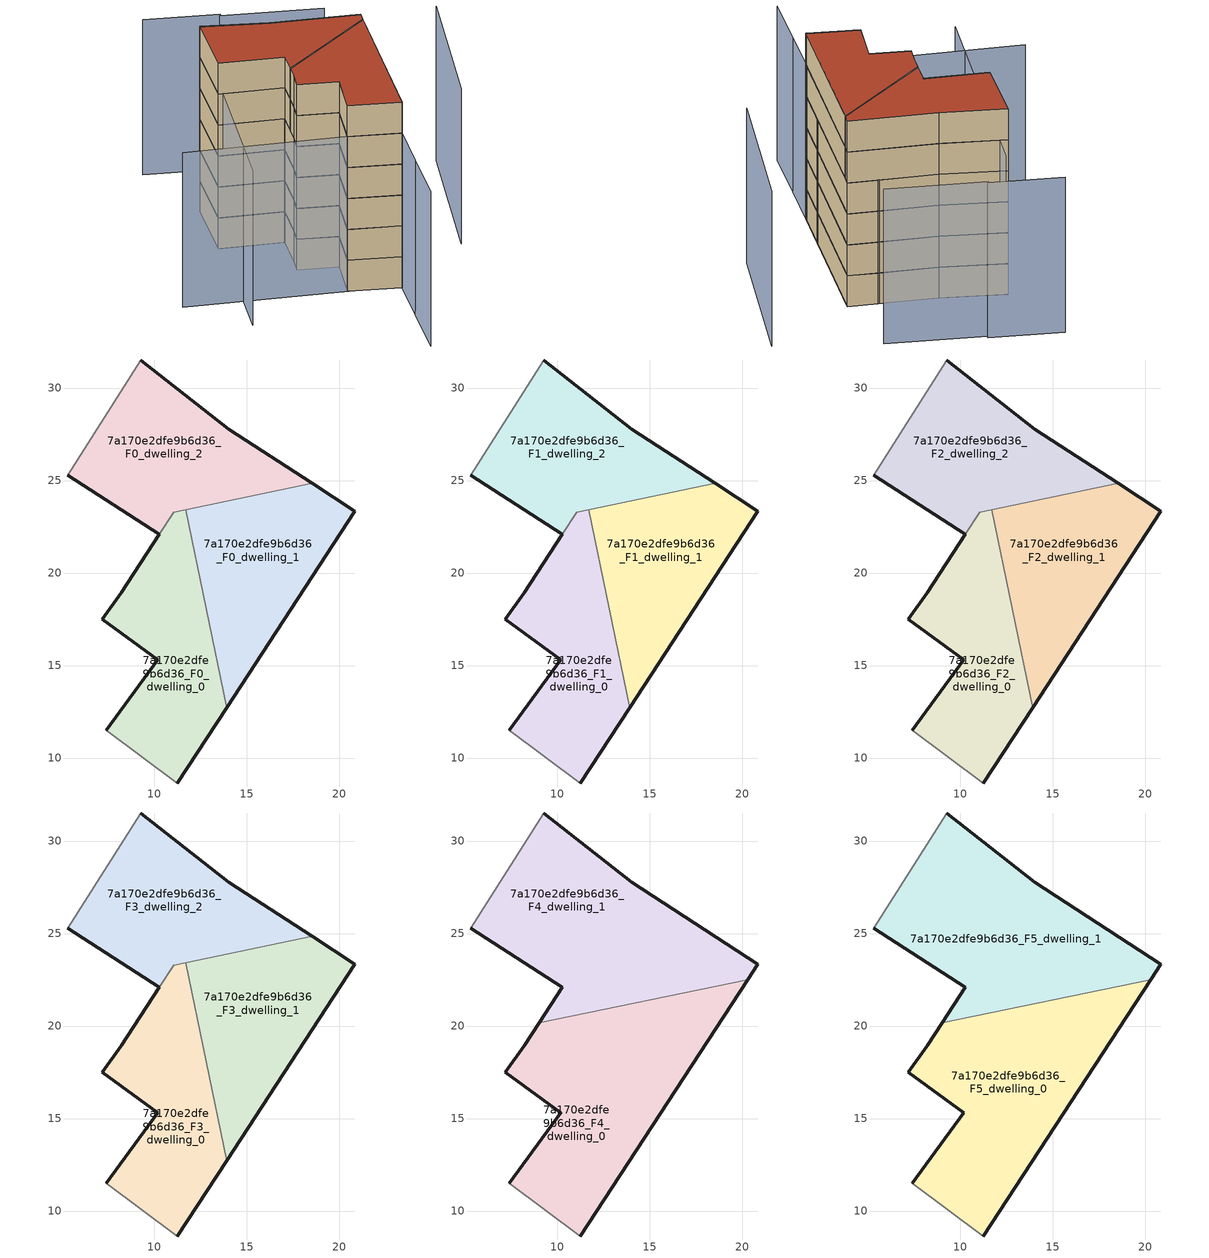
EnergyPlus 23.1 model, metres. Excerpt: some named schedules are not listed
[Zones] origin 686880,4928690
7a170e2dfe9b6d36_F0_dwelling_0
 floor ground (EU_floor_Construction): 11.25,8.65 13.9,12.72 11.69,23.43 11.05,23.3 8.2,18.93 7.19,17.51 10.19,15.32 7.4,11.5 z0
 wall outside (EU_wall_Construction): 13.9,12.72 11.25,8.65 / 7.4,11.5 10.19,15.32 7.19,17.51 8.2,18.93 10.26,22.09 z0:3
 wall to 7a170e2dfe9b6d36_F0_dwelling_1 (EU_wall_Construction): 11.69,23.43 13.9,12.72 z0:3
 wall adiabatic (EU_wall_Construction): 11.25,8.65 7.4,11.5 z0:3
 wall to 7a170e2dfe9b6d36_F0_dwelling_2 (EU_wall_Construction): 10.26,22.09 11.05,23.3 11.69,23.43 z0:3
7a170e2dfe9b6d36_F0_dwelling_1
 floor ground (EU_floor_Construction): 13.9,12.72 20.84,23.35 18.53,24.85 11.69,23.43 z0
 wall outside (EU_wall_Construction): 18.53,24.85 20.84,23.35 13.9,12.72 z0:3
 wall to 7a170e2dfe9b6d36_F0_dwelling_2 (EU_wall_Construction): 11.69,23.43 18.53,24.85 z0:3
7a170e2dfe9b6d36_F0_dwelling_2
 floor ground (EU_floor_Construction): 18.53,24.85 14.03,27.77 9.27,31.52 5.31,25.29 10.26,22.09 11.05,23.3 z0
 wall outside (EU_wall_Construction): 9.27,31.52 14.03,27.77 18.53,24.85 / 10.26,22.09 5.31,25.29 z0:3
 wall adiabatic (EU_wall_Construction): 5.31,25.29 9.27,31.52 z0:3
7a170e2dfe9b6d36_F1_dwelling_0
 floor to 7a170e2dfe9b6d36_F0_dwelling_0 (EU_floor_Construction): 11.25,8.65 13.9,12.72 11.69,23.43 11.05,23.3 8.2,18.93 7.19,17.51 10.19,15.32 7.4,11.5 z3
 wall outside (EU_wall_Construction): 13.9,12.72 11.25,8.65 / 7.4,11.5 10.19,15.32 7.19,17.51 8.2,18.93 10.26,22.09 z3:6
 wall to 7a170e2dfe9b6d36_F1_dwelling_1 (EU_wall_Construction): 11.69,23.43 13.9,12.72 z3:6
 wall adiabatic (EU_wall_Construction): 11.25,8.65 7.4,11.5 z3:6
 wall to 7a170e2dfe9b6d36_F1_dwelling_2 (EU_wall_Construction): 10.26,22.09 11.05,23.3 11.69,23.43 z3:6
7a170e2dfe9b6d36_F1_dwelling_1
 floor to 7a170e2dfe9b6d36_F0_dwelling_1 (EU_floor_Construction): 13.9,12.72 20.84,23.35 18.53,24.85 11.69,23.43 z3
 wall outside (EU_wall_Construction): 18.53,24.85 20.84,23.35 13.9,12.72 z3:6
 wall to 7a170e2dfe9b6d36_F1_dwelling_2 (EU_wall_Construction): 11.69,23.43 18.53,24.85 z3:6
7a170e2dfe9b6d36_F1_dwelling_2
 floor to 7a170e2dfe9b6d36_F0_dwelling_2 (EU_floor_Construction): 18.53,24.85 14.03,27.77 9.27,31.52 5.31,25.29 10.26,22.09 11.05,23.3 z3
 wall outside (EU_wall_Construction): 9.27,31.52 14.03,27.77 18.53,24.85 / 10.26,22.09 5.31,25.29 z3:6
 wall adiabatic (EU_wall_Construction): 5.31,25.29 9.27,31.52 z3:6
7a170e2dfe9b6d36_F2_dwelling_0
 floor to 7a170e2dfe9b6d36_F1_dwelling_0 (EU_floor_Construction): 11.25,8.65 13.9,12.72 11.69,23.43 11.05,23.3 8.2,18.93 7.19,17.51 10.19,15.32 7.4,11.5 z6
 wall outside (EU_wall_Construction): 13.9,12.72 11.25,8.65 / 7.4,11.5 10.19,15.32 7.19,17.51 8.2,18.93 10.26,22.09 z6:9
 wall to 7a170e2dfe9b6d36_F2_dwelling_1 (EU_wall_Construction): 11.69,23.43 13.9,12.72 z6:9
 wall adiabatic (EU_wall_Construction): 11.25,8.65 7.4,11.5 z6:9
 wall to 7a170e2dfe9b6d36_F2_dwelling_2 (EU_wall_Construction): 10.26,22.09 11.05,23.3 11.69,23.43 z6:9
7a170e2dfe9b6d36_F2_dwelling_1
 floor to 7a170e2dfe9b6d36_F1_dwelling_1 (EU_floor_Construction): 13.9,12.72 20.84,23.35 18.53,24.85 11.69,23.43 z6
 wall outside (EU_wall_Construction): 18.53,24.85 20.84,23.35 13.9,12.72 z6:9
 wall to 7a170e2dfe9b6d36_F2_dwelling_2 (EU_wall_Construction): 11.69,23.43 18.53,24.85 z6:9
7a170e2dfe9b6d36_F2_dwelling_2
 floor to 7a170e2dfe9b6d36_F1_dwelling_2 (EU_floor_Construction): 18.53,24.85 14.03,27.77 9.27,31.52 5.31,25.29 10.26,22.09 11.05,23.3 z6
 wall outside (EU_wall_Construction): 9.27,31.52 14.03,27.77 18.53,24.85 / 10.26,22.09 5.31,25.29 z6:9
 wall adiabatic (EU_wall_Construction): 5.31,25.29 9.27,31.52 z6:9
7a170e2dfe9b6d36_F3_dwelling_0
 floor to 7a170e2dfe9b6d36_F2_dwelling_0 (EU_floor_Construction): 11.25,8.65 13.9,12.72 11.69,23.43 11.05,23.3 8.2,18.93 7.19,17.51 10.19,15.32 7.4,11.5 z9
 wall outside (EU_wall_Construction): 13.9,12.72 11.25,8.65 / 7.4,11.5 10.19,15.32 7.19,17.51 8.2,18.93 10.26,22.09 z9:12
 wall to 7a170e2dfe9b6d36_F3_dwelling_1 (EU_wall_Construction): 11.69,23.43 13.9,12.72 z9:12
 wall adiabatic (EU_wall_Construction): 11.25,8.65 7.4,11.5 z9:12
 wall to 7a170e2dfe9b6d36_F3_dwelling_2 (EU_wall_Construction): 10.26,22.09 11.05,23.3 11.69,23.43 z9:12
7a170e2dfe9b6d36_F3_dwelling_1
 floor to 7a170e2dfe9b6d36_F2_dwelling_1 (EU_floor_Construction): 13.9,12.72 20.84,23.35 18.53,24.85 11.69,23.43 z9
 wall outside (EU_wall_Construction): 18.53,24.85 20.84,23.35 13.9,12.72 z9:12
 wall to 7a170e2dfe9b6d36_F3_dwelling_2 (EU_wall_Construction): 11.69,23.43 18.53,24.85 z9:12
7a170e2dfe9b6d36_F3_dwelling_2
 floor to 7a170e2dfe9b6d36_F2_dwelling_2 (EU_floor_Construction): 18.53,24.85 14.03,27.77 9.27,31.52 5.31,25.29 10.26,22.09 11.05,23.3 z9
 wall outside (EU_wall_Construction): 9.27,31.52 14.03,27.77 18.53,24.85 / 10.26,22.09 5.31,25.29 z9:12
 wall adiabatic (EU_wall_Construction): 5.31,25.29 9.27,31.52 z9:12
7a170e2dfe9b6d36_F4_dwelling_0
 floor to 7a170e2dfe9b6d36_F3_dwelling_0 (EU_floor_Construction): 11.25,8.65 13.9,12.72 12.23,20.84 9.01,20.17 8.2,18.93 7.19,17.51 10.19,15.32 7.4,11.5 z12
 floor to 7a170e2dfe9b6d36_F3_dwelling_1 (EU_floor_Construction): 13.9,12.72 20.29,22.5 12.23,20.84 z12
 wall outside (EU_wall_Construction): 20.29,22.5 11.25,8.65 / 7.4,11.5 10.19,15.32 7.19,17.51 8.2,18.93 9.01,20.17 z12:15
 wall to 7a170e2dfe9b6d36_F4_dwelling_1 (EU_wall_Construction): 9.01,20.17 20.29,22.5 z12:15
 wall adiabatic (EU_wall_Construction): 11.25,8.65 7.4,11.5 z12:15
7a170e2dfe9b6d36_F4_dwelling_1
 floor to 7a170e2dfe9b6d36_F3_dwelling_1 (EU_floor_Construction): 20.29,22.5 20.84,23.35 18.53,24.85 11.69,23.43 12.23,20.84 z12
 floor to 7a170e2dfe9b6d36_F3_dwelling_2 (EU_floor_Construction): 18.53,24.85 14.03,27.77 9.27,31.52 5.31,25.29 10.26,22.09 11.05,23.3 z12
 floor to 7a170e2dfe9b6d36_F3_dwelling_0 (EU_floor_Construction): 12.23,20.84 11.69,23.43 11.05,23.3 9.01,20.17 z12
 wall outside (EU_wall_Construction): 9.01,20.17 10.26,22.09 5.31,25.29 / 9.27,31.52 14.03,27.77 20.84,23.35 20.29,22.5 z12:15
 wall adiabatic (EU_wall_Construction): 5.31,25.29 9.27,31.52 z12:15
7a170e2dfe9b6d36_F5_dwelling_0
 floor to 7a170e2dfe9b6d36_F4_dwelling_0 (EU_floor_Construction): 11.25,8.65 20.29,22.5 9.01,20.17 8.2,18.93 7.19,17.51 10.19,15.32 7.4,11.5 z15
 wall outside (EU_wall_Construction): 20.29,22.5 11.25,8.65 / 7.4,11.5 10.19,15.32 7.19,17.51 8.2,18.93 9.01,20.17 z15:18
 wall to 7a170e2dfe9b6d36_F5_dwelling_1 (EU_wall_Construction): 9.01,20.17 20.29,22.5 z15:18
 wall adiabatic (EU_wall_Construction): 11.25,8.65 7.4,11.5 z15:18
 roof outside (EU_roof_Construction): 20.29,22.5 11.25,8.65 7.4,11.5 10.19,15.32 7.19,17.51 8.2,18.93 9.01,20.17 z18
7a170e2dfe9b6d36_F5_dwelling_1
 floor to 7a170e2dfe9b6d36_F4_dwelling_1 (EU_floor_Construction): 20.29,22.5 20.84,23.35 14.03,27.77 9.27,31.52 5.31,25.29 10.26,22.09 9.01,20.17 z15
 wall outside (EU_wall_Construction): 9.01,20.17 10.26,22.09 5.31,25.29 / 9.27,31.52 14.03,27.77 20.84,23.35 20.29,22.5 z15:18
 wall adiabatic (EU_wall_Construction): 5.31,25.29 9.27,31.52 z15:18
 roof outside (EU_roof_Construction): 14.03,27.77 20.84,23.35 20.29,22.5 9.01,20.17 10.26,22.09 5.31,25.29 9.27,31.52 z18
shading: -4.95,19.4 11.43,8.92 / 11.43,8.92 8.33,4.09 / 8.33,4.09 4.99,-1.14 / 11.63,33.58 -3.11,12.61 / 20.98,11.11 30.89,24.1 / 23.71,30.66 16.26,36.07 / 16.46,36.22 10.93,40.2 z0:15
[Building]
EU S2 Campaign: North Axis=0; Terrain=City; Solar Distribution=FullExterior
[Site:Location]
Bologna: Latitude=44.5; Longitude=11.25; Time Zone=1; Elevation=37
[SizingPeriod:WeatherFileDays]
AnnualSizingPeriod: Begin Month=1; Begin Day of Month=1; End Month=12; End Day of Month=31; Day of Week for Start Day=Monday; Use Weather File Daylight Saving Period=No; Use Weather File Rain and Snow Indicators=No
[MATERIAL]
EU_InternalMass_Material: Roughness=MediumRough; Thickness=0.1; Conductivity=1; Density=1800; Specific Heat=900; Thermal Absorptance=0.9; Solar Absorptance=0.7; Visible Absorptance=0.7
[MATERIAL:NOMASS] Roughness=MediumRough; Thermal Absorptance=0.9; Solar Absorptance=0.7; Visible Absorptance=0.7
Name | Thermal Resistance
EU_wall_NoMass | 0.905828
EU_roof_NoMass | 0.37593
EU_floor_NoMass | 0.67114
[CONSTRUCTION]
EU_wall_Construction: EU_wall_NoMass
EU_roof_Construction: EU_roof_NoMass
EU_floor_Construction: EU_floor_NoMass
EU_InternalMass_Construction: EU_InternalMass_Material
[ZONE] Type=1; Multiplier=1; Ceiling Height=autocalculate; Floor Area=autocalculate; Part of Total Floor Area=Yes
Name | Volume
7a170e2dfe9b6d36_F0_dwelling_0; 7a170e2dfe9b6d36_F1_dwelling_0; 7a170e2dfe9b6d36_F2_dwelling_0; 7a170e2dfe9b6d36_F3_dwelling_0 | 163.805
7a170e2dfe9b6d36_F4_dwelling_0; 7a170e2dfe9b6d36_F5_dwelling_0 | 250.479
7a170e2dfe9b6d36_F0_dwelling_1; 7a170e2dfe9b6d36_F1_dwelling_1; 7a170e2dfe9b6d36_F2_dwelling_1; 7a170e2dfe9b6d36_F3_dwelling_1 | 166.976
7a170e2dfe9b6d36_F4_dwelling_1; 7a170e2dfe9b6d36_F5_dwelling_1 | 250.444
7a170e2dfe9b6d36_F0_dwelling_2; 7a170e2dfe9b6d36_F1_dwelling_2; 7a170e2dfe9b6d36_F2_dwelling_2; 7a170e2dfe9b6d36_F3_dwelling_2 | 170.143
[INTERNALMASS] Construction=EU_InternalMass_Construction
Name | Zone or ZoneList | Surface Area
7a170e2dfe9b6d36_F0_dwelling_0_EU_InternalMass | 7a170e2dfe9b6d36_F0_dwelling_0 | 54.6028
7a170e2dfe9b6d36_F0_dwelling_1_EU_InternalMass | 7a170e2dfe9b6d36_F0_dwelling_1 | 55.6609
7a170e2dfe9b6d36_F0_dwelling_2_EU_InternalMass | 7a170e2dfe9b6d36_F0_dwelling_2 | 56.7143
7a170e2dfe9b6d36_F1_dwelling_0_EU_InternalMass | 7a170e2dfe9b6d36_F1_dwelling_0 | 54.6028
7a170e2dfe9b6d36_F1_dwelling_1_EU_InternalMass | 7a170e2dfe9b6d36_F1_dwelling_1 | 55.6609
7a170e2dfe9b6d36_F1_dwelling_2_EU_InternalMass | 7a170e2dfe9b6d36_F1_dwelling_2 | 56.7143
7a170e2dfe9b6d36_F2_dwelling_0_EU_InternalMass | 7a170e2dfe9b6d36_F2_dwelling_0 | 54.6028
7a170e2dfe9b6d36_F2_dwelling_1_EU_InternalMass | 7a170e2dfe9b6d36_F2_dwelling_1 | 55.6609
7a170e2dfe9b6d36_F2_dwelling_2_EU_InternalMass | 7a170e2dfe9b6d36_F2_dwelling_2 | 56.7143
7a170e2dfe9b6d36_F3_dwelling_0_EU_InternalMass | 7a170e2dfe9b6d36_F3_dwelling_0 | 54.6028
7a170e2dfe9b6d36_F3_dwelling_1_EU_InternalMass | 7a170e2dfe9b6d36_F3_dwelling_1 | 55.6609
7a170e2dfe9b6d36_F3_dwelling_2_EU_InternalMass | 7a170e2dfe9b6d36_F3_dwelling_2 | 56.7143
7a170e2dfe9b6d36_F4_dwelling_0_EU_InternalMass | 7a170e2dfe9b6d36_F4_dwelling_0 | 83.4928
7a170e2dfe9b6d36_F4_dwelling_1_EU_InternalMass | 7a170e2dfe9b6d36_F4_dwelling_1 | 83.4813
7a170e2dfe9b6d36_F5_dwelling_0_EU_InternalMass | 7a170e2dfe9b6d36_F5_dwelling_0 | 83.4928
7a170e2dfe9b6d36_F5_dwelling_1_EU_InternalMass | 7a170e2dfe9b6d36_F5_dwelling_1 | 83.4813
[OTHEREQUIPMENT] Fuel Type=Electricity; Design Level Calculation Method=Watts/Area; Power per Zone Floor Area=1; Fraction Latent=0; Fraction Radiant=0; Fraction Lost=0; Carbon Dioxide Generation Rate=0; EndUse Subcategory=EU_Step8_InternalGains
Name | Zone or ZoneList or Space or SpaceList | Schedule
EU_Step8_InternalGain_7a170e2dfe9b6d36_F0_dwelling_0_f000 | 7a170e2dfe9b6d36_F0_dwelling_0 | EU_Step8_GainSchedule_7a170e2dfe9b6d36_F0_dwelling_0_f000
EU_Step8_InternalGain_7a170e2dfe9b6d36_F0_dwelling_1_f000 | 7a170e2dfe9b6d36_F0_dwelling_1 | EU_Step8_GainSchedule_7a170e2dfe9b6d36_F0_dwelling_1_f000
EU_Step8_InternalGain_7a170e2dfe9b6d36_F0_dwelling_2_f000 | 7a170e2dfe9b6d36_F0_dwelling_2 | EU_Step8_GainSchedule_7a170e2dfe9b6d36_F0_dwelling_2_f000
EU_Step8_InternalGain_7a170e2dfe9b6d36_F1_dwelling_0_f000 | 7a170e2dfe9b6d36_F1_dwelling_0 | EU_Step8_GainSchedule_7a170e2dfe9b6d36_F1_dwelling_0_f000
EU_Step8_InternalGain_7a170e2dfe9b6d36_F1_dwelling_1_f000 | 7a170e2dfe9b6d36_F1_dwelling_1 | EU_Step8_GainSchedule_7a170e2dfe9b6d36_F1_dwelling_1_f000
EU_Step8_InternalGain_7a170e2dfe9b6d36_F1_dwelling_2_f000 | 7a170e2dfe9b6d36_F1_dwelling_2 | EU_Step8_GainSchedule_7a170e2dfe9b6d36_F1_dwelling_2_f000
EU_Step8_InternalGain_7a170e2dfe9b6d36_F2_dwelling_0_f000 | 7a170e2dfe9b6d36_F2_dwelling_0 | EU_Step8_GainSchedule_7a170e2dfe9b6d36_F2_dwelling_0_f000
EU_Step8_InternalGain_7a170e2dfe9b6d36_F2_dwelling_1_f000 | 7a170e2dfe9b6d36_F2_dwelling_1 | EU_Step8_GainSchedule_7a170e2dfe9b6d36_F2_dwelling_1_f000
EU_Step8_InternalGain_7a170e2dfe9b6d36_F2_dwelling_2_f000 | 7a170e2dfe9b6d36_F2_dwelling_2 | EU_Step8_GainSchedule_7a170e2dfe9b6d36_F2_dwelling_2_f000
EU_Step8_InternalGain_7a170e2dfe9b6d36_F3_dwelling_0_f000 | 7a170e2dfe9b6d36_F3_dwelling_0 | EU_Step8_GainSchedule_7a170e2dfe9b6d36_F3_dwelling_0_f000
EU_Step8_InternalGain_7a170e2dfe9b6d36_F3_dwelling_1_f000 | 7a170e2dfe9b6d36_F3_dwelling_1 | EU_Step8_GainSchedule_7a170e2dfe9b6d36_F3_dwelling_1_f000
EU_Step8_InternalGain_7a170e2dfe9b6d36_F3_dwelling_2_f000 | 7a170e2dfe9b6d36_F3_dwelling_2 | EU_Step8_GainSchedule_7a170e2dfe9b6d36_F3_dwelling_2_f000
EU_Step8_InternalGain_7a170e2dfe9b6d36_F4_dwelling_0_f000 | 7a170e2dfe9b6d36_F4_dwelling_0 | EU_Step8_GainSchedule_7a170e2dfe9b6d36_F4_dwelling_0_f000
EU_Step8_InternalGain_7a170e2dfe9b6d36_F4_dwelling_1_f000 | 7a170e2dfe9b6d36_F4_dwelling_1 | EU_Step8_GainSchedule_7a170e2dfe9b6d36_F4_dwelling_1_f000
EU_Step8_InternalGain_7a170e2dfe9b6d36_F5_dwelling_0_f000 | 7a170e2dfe9b6d36_F5_dwelling_0 | EU_Step8_GainSchedule_7a170e2dfe9b6d36_F5_dwelling_0_f000
EU_Step8_InternalGain_7a170e2dfe9b6d36_F5_dwelling_1_f000 | 7a170e2dfe9b6d36_F5_dwelling_1 | EU_Step8_GainSchedule_7a170e2dfe9b6d36_F5_dwelling_1_f000
[ZONEVENTILATION:DESIGNFLOWRATE] Schedule=EU_AlwaysOn; Design Flow Rate Calculation Method=AirChanges/Hour; Air Changes per Hour=0.73129; Ventilation Type=Natural; Fan Pressure Rise=0; Fan Total Efficiency=1; Constant Term Coefficient=1; Temperature Term Coefficient=0; Velocity Term Coefficient=0; Velocity Squared Term Coefficient=0; Minimum Indoor Temperature=-100; Maximum Indoor Temperature=100; Delta Temperature=-100; Minimum Outdoor Temperature=-100; Maximum Outdoor Temperature=100; Maximum Wind Speed=40
Name | Zone or ZoneList or Space or SpaceList
EU_ConstantAir_7a170e2dfe9b6d36_F0_dwelling_0 | 7a170e2dfe9b6d36_F0_dwelling_0
EU_ConstantAir_7a170e2dfe9b6d36_F0_dwelling_1 | 7a170e2dfe9b6d36_F0_dwelling_1
EU_ConstantAir_7a170e2dfe9b6d36_F0_dwelling_2 | 7a170e2dfe9b6d36_F0_dwelling_2
EU_ConstantAir_7a170e2dfe9b6d36_F1_dwelling_0 | 7a170e2dfe9b6d36_F1_dwelling_0
EU_ConstantAir_7a170e2dfe9b6d36_F1_dwelling_1 | 7a170e2dfe9b6d36_F1_dwelling_1
EU_ConstantAir_7a170e2dfe9b6d36_F1_dwelling_2 | 7a170e2dfe9b6d36_F1_dwelling_2
EU_ConstantAir_7a170e2dfe9b6d36_F2_dwelling_0 | 7a170e2dfe9b6d36_F2_dwelling_0
EU_ConstantAir_7a170e2dfe9b6d36_F2_dwelling_1 | 7a170e2dfe9b6d36_F2_dwelling_1
EU_ConstantAir_7a170e2dfe9b6d36_F2_dwelling_2 | 7a170e2dfe9b6d36_F2_dwelling_2
EU_ConstantAir_7a170e2dfe9b6d36_F3_dwelling_0 | 7a170e2dfe9b6d36_F3_dwelling_0
EU_ConstantAir_7a170e2dfe9b6d36_F3_dwelling_1 | 7a170e2dfe9b6d36_F3_dwelling_1
EU_ConstantAir_7a170e2dfe9b6d36_F3_dwelling_2 | 7a170e2dfe9b6d36_F3_dwelling_2
EU_ConstantAir_7a170e2dfe9b6d36_F4_dwelling_0 | 7a170e2dfe9b6d36_F4_dwelling_0
EU_ConstantAir_7a170e2dfe9b6d36_F4_dwelling_1 | 7a170e2dfe9b6d36_F4_dwelling_1
EU_ConstantAir_7a170e2dfe9b6d36_F5_dwelling_0 | 7a170e2dfe9b6d36_F5_dwelling_0
EU_ConstantAir_7a170e2dfe9b6d36_F5_dwelling_1 | 7a170e2dfe9b6d36_F5_dwelling_1
[HVACTEMPLATE:THERMOSTAT] Constant Heating Setpoint=20; Constant Cooling Setpoint=50
EU_HeatOnly_7a170e2dfe9b6d36_F0_dwelling_0; EU_HeatOnly_7a170e2dfe9b6d36_F0_dwelling_1; EU_HeatOnly_7a170e2dfe9b6d36_F0_dwelling_2; EU_HeatOnly_7a170e2dfe9b6d36_F1_dwelling_0; EU_HeatOnly_7a170e2dfe9b6d36_F1_dwelling_1; EU_HeatOnly_7a170e2dfe9b6d36_F1_dwelling_2; EU_HeatOnly_7a170e2dfe9b6d36_F2_dwelling_0; EU_HeatOnly_7a170e2dfe9b6d36_F2_dwelling_1; EU_HeatOnly_7a170e2dfe9b6d36_F2_dwelling_2; EU_HeatOnly_7a170e2dfe9b6d36_F3_dwelling_0; EU_HeatOnly_7a170e2dfe9b6d36_F3_dwelling_1; EU_HeatOnly_7a170e2dfe9b6d36_F3_dwelling_2; EU_HeatOnly_7a170e2dfe9b6d36_F4_dwelling_0; EU_HeatOnly_7a170e2dfe9b6d36_F4_dwelling_1; EU_HeatOnly_7a170e2dfe9b6d36_F5_dwelling_0; EU_HeatOnly_7a170e2dfe9b6d36_F5_dwelling_1
[HVACTEMPLATE:ZONE:IDEALLOADSAIRSYSTEM] System Availability Schedule=EU_AlwaysOn; Maximum Heating Supply Air Temperature=50; Minimum Cooling Supply Air Temperature=13; Maximum Heating Supply Air Humidity Ratio=0.0156; Minimum Cooling Supply Air Humidity Ratio=0.0077; Heating Limit=NoLimit; Cooling Limit=NoLimit; Heating Availability Schedule=EU_AlwaysOn; Cooling Availability Schedule=EU_CoolingOff; Dehumidification Control Type=ConstantSensibleHeatRatio; Cooling Sensible Heat Ratio=0.7; Dehumidification Setpoint=60; Humidification Control Type=None; Humidification Setpoint=30; Outdoor Air Method=None; Outdoor Air Flow Rate per Person=0.00944; Outdoor Air Flow Rate per Zone Floor Area=0; Outdoor Air Flow Rate per Zone=0; Demand Controlled Ventilation Type=None; Outdoor Air Economizer Type=NoEconomizer; Heat Recovery Type=None; Sensible Heat Recovery Effectiveness=0.7; Latent Heat Recovery Effectiveness=0.65
Name | Template Thermostat
7a170e2dfe9b6d36_F0_dwelling_0 | EU_HeatOnly_7a170e2dfe9b6d36_F0_dwelling_0
7a170e2dfe9b6d36_F0_dwelling_1 | EU_HeatOnly_7a170e2dfe9b6d36_F0_dwelling_1
7a170e2dfe9b6d36_F0_dwelling_2 | EU_HeatOnly_7a170e2dfe9b6d36_F0_dwelling_2
